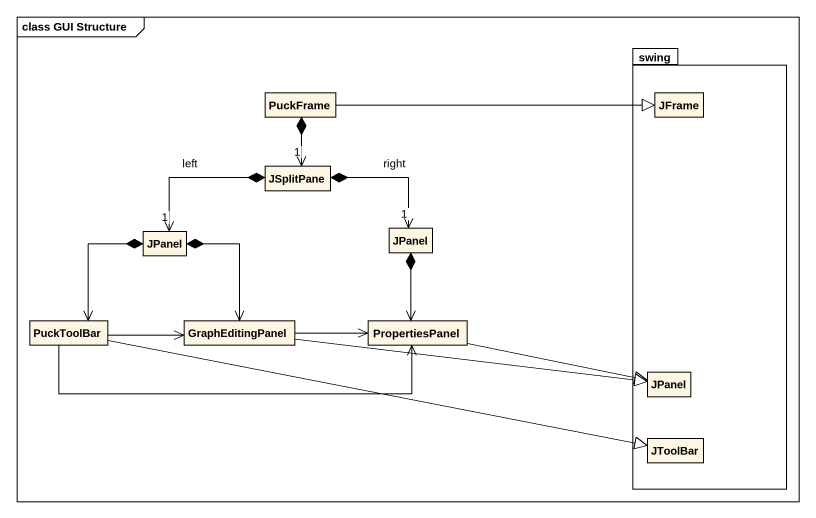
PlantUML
@startuml
mainframe class GUI Structure
hide circle
hide empty members
class PuckFrame
package swing {
  class JFrame
  class "JPanel" as JPanel_3
  class JToolBar
}
class JSplitPane
class JPanel
class "JPanel" as JPanel_2
class PuckToolBar
class GraphEditingPanel
class PropertiesPanel
PuckFrame -right-|> JFrame
PuckFrame *--> "1" JSplitPane
JSplitPane *-left-> "1" JPanel : left
JSplitPane *-right-> "1" JPanel_2 : right
JPanel *--> PuckToolBar
JPanel *--> GraphEditingPanel
JPanel_2 *--> PropertiesPanel
PuckToolBar -right-> GraphEditingPanel
PuckToolBar -right-> PropertiesPanel
PuckToolBar -right-|> JToolBar
GraphEditingPanel -right-> PropertiesPanel
GraphEditingPanel -right-|> JPanel_3
PropertiesPanel -right-|> JPanel_3
@enduml
